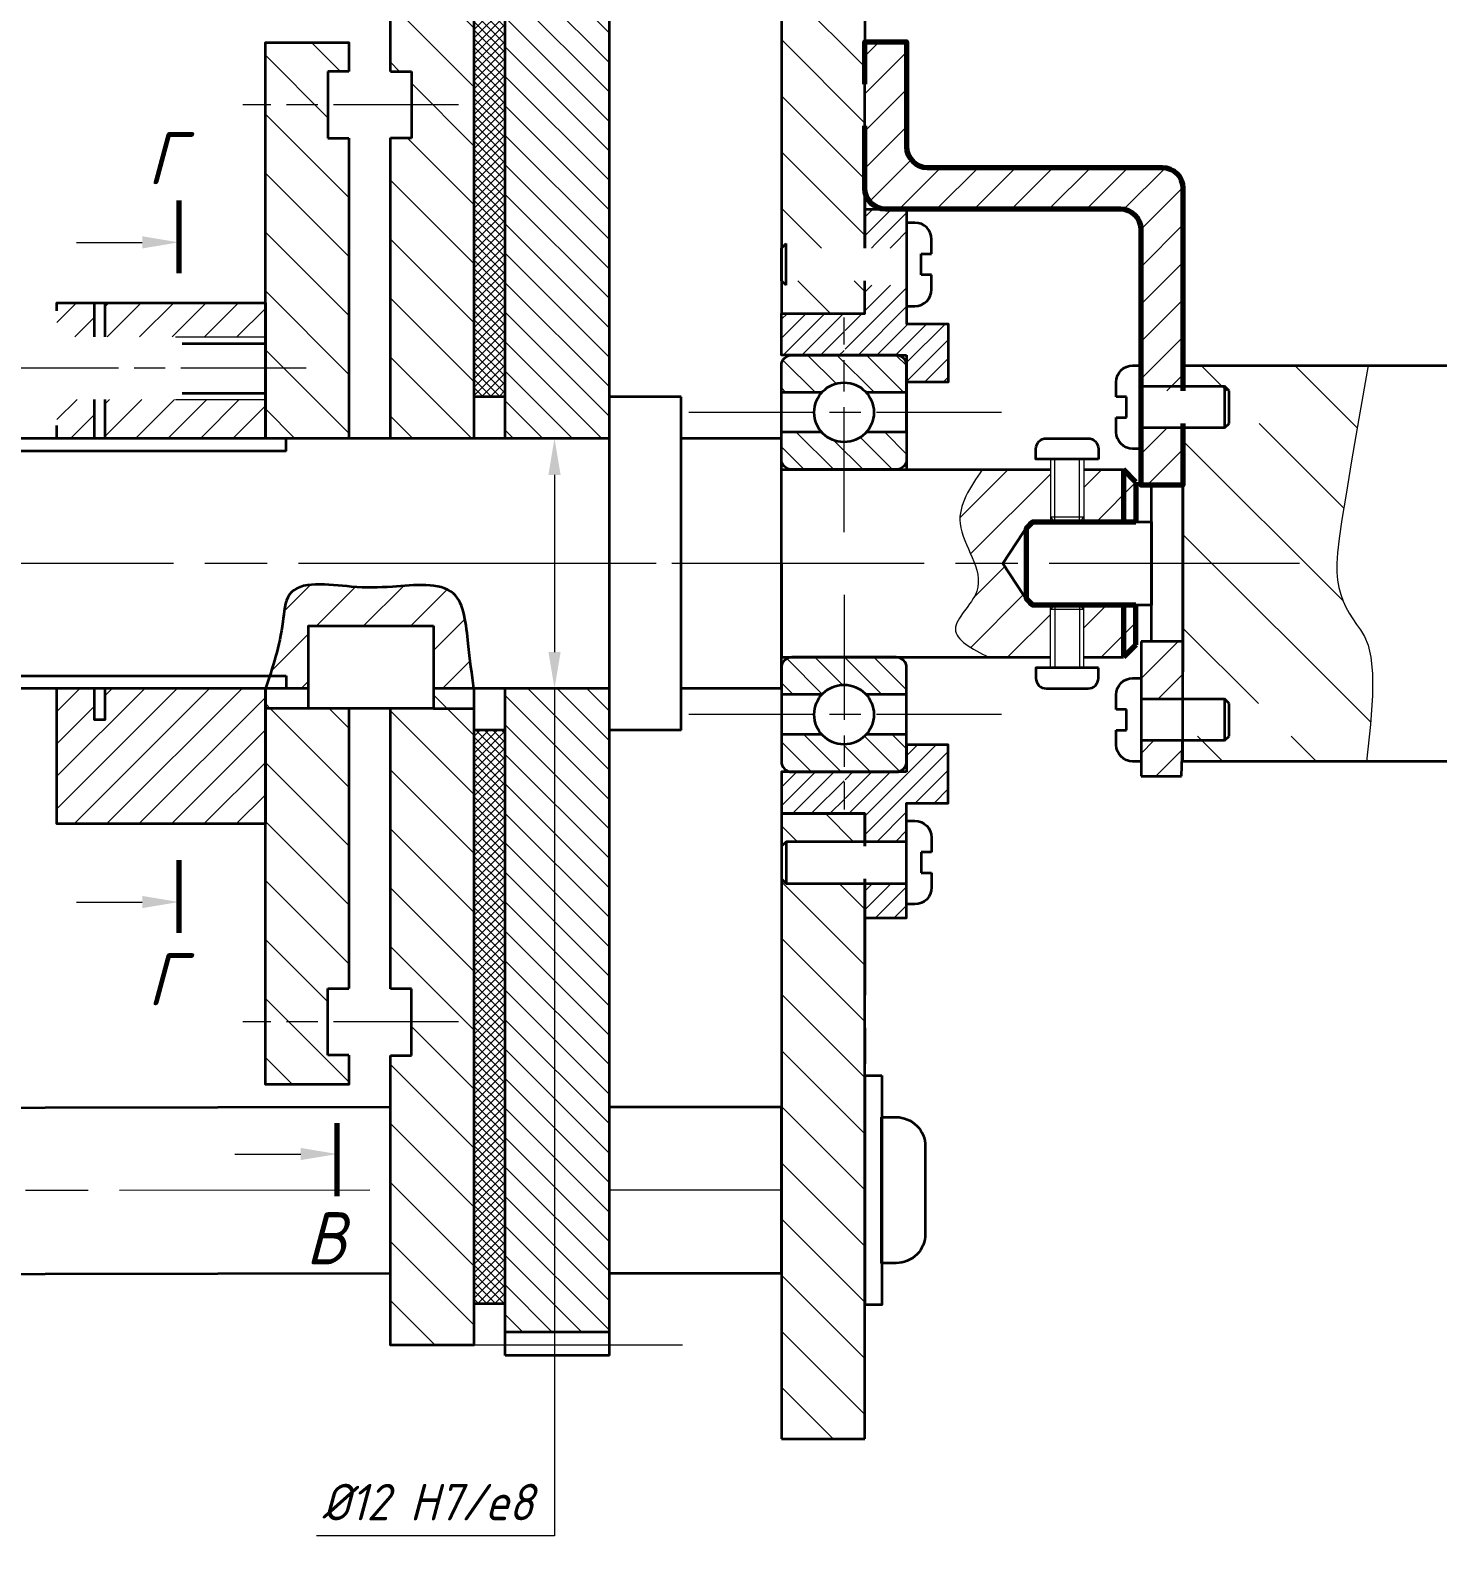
# Model space of a CAD drawing. Header units: millimetres. Extents: x -196 to 2000, y -99 to 952.
# Drawn here: x 336.8 to 471.8, y 205.1 to 351.5 of the extents above; entities that cross this region are included whole.
import ezdxf

# ---------------------------------------------------------------- set-up
doc = ezdxf.new("R2010")
doc.units = ezdxf.units.MM
doc.linetypes.add('AM_ISO08W050', pattern=[18, 12, -1.5, 3, -1.5])
doc.linetypes.add('AM_ISO08W050x2', pattern=[9, 6, -0.75, 1.5, -0.75])
for name, color, linetype, lineweight in [('AM_0', 7, 'Continuous', 35), ('AM_0N', 7, 'Continuous', 15), ('AM_4', 3, 'Continuous', 15), ('AM_4N', 3, 'Continuous', 15), ('AM_5', 3, 'Continuous', 15), ('AM_7', 4, 'AM_ISO08W050', 15), ('AM_8', 1, 'Continuous', 15), ('основные', 7, 'Continuous', 35), ('оч жирные', 7, 'Continuous', 70), ('тонкие', 2, 'Continuous', 15)]:
    doc.layers.add(name, color=color, linetype=linetype, lineweight=lineweight)
doc.styles.get("Standard").update_dxf_attribs({"font": 'geniso.shx', "oblique": 15})
doc.dimstyles.new('AM_GOST$0', dxfattribs={"dimtxt": 3.5, "dimasz": 3.5, "dimexe": 1, "dimexo": 1, "dimgap": 1.5, "dimtad": 1, "dimtoh": 1, "dimtxsty": 'Standard', "dimcen": 0, "dimclrd": 256, "dimclre": 256, "dimclrt": 2, "dimadec": 0, "dimazin": 2, "dimtp": 0.1, "dimtm": 0.1, "dimtfac": 0.71, "dimtmove": 0, "dimatfit": 3, "dimfxl": 1, "dimtolj": 1, "dimlwd": -1, "dimlwe": -1, "dimarcsym": 1})
pattern_1 = [(315, (-294.7180121127356, 1469.213407112766), (1.414213562373095, 1.414213562373095), [])]
pattern_2 = [(44.99999999999999, (-198.7417417440251, 257.127318987011), (-0.4490128060534577, 0.4490128060534578), [])]
pattern_3 = [(315, (-148.3722199672475, 257.127318987011), (0.7071067811865477, 0.7071067811865475), [])]
pattern_4 = [(315, (-274.5765616065398, 456.588294548216), (0.7071067811865477, 0.7071067811865475), [])]

# ---------------------------------------------------------------- blocks, each defined once
blk = doc.blocks.new('GENZOON8270P5')
at = {"layer": 'AM_8'}
h = blk.add_hatch(dxfattribs=at)
h.set_pattern_fill('ANSI31', color=256, scale=0.6, angle=270, style=0)
h.set_pattern_definition([(315, (-294.7180121127356, 1469.213407112766), (1.347038418160373, 1.347038418160373), [])])
h.paths.add_polyline_path([(51.62778003275253, 15.66081263605017), (51.62778003275253, 21.24382533795753), (51.62778003275253, 21.52731898701128), (51.62778003275253, 24.52731898701128), (51.62778003275253, 25.54591594820928), (51.62778003275253, 28.92731898701092), (51.62778003275253, 33.52731898701106), (47.62778003275253, 33.52731898701109), (47.62778003275253, 15.6608126360502), (47.85462274169095, 15.87731898699622), (47.85462274169095, 15.6608126360502)])
h.paths.add_polyline_path([(51.62778003275207, 52.52731898701154), (51.62778003275207, 63.52731898701109), (47.62778003275253, 63.52731898701109), (47.62778003275275, 52.52731898701154)])
h.paths.add_polyline_path([(51.62778003275253, 12.52731898701128), (51.62778003275253, 14.09382533794243), (47.85462274169095, 14.09382533794246), (47.85462274169095, 13.87731898699622), (47.62778003275253, 14.09382533794246), (47.62778003275253, 12.52731898701131)])
h.paths.add_polyline_path([(51.62778003275253, -41.4726810129887), (51.62778003275253, -21.75617466204268), (51.62778003275253, -16.25617466204247), (51.62778003275253, -14.82268101297362), (47.85462274169095, -14.82268101297359), (47.62778003275253, -14.60617466202757), (47.62778003275253, -20.18918736393471), (47.62778003275253, -41.4726810129887)])
h.paths.add_polyline_path([(51.62778003275253, -12.82268101297362), (51.62778003275253, -11.47268101298872), (47.62778003275253, -11.47268101298869), (47.62778003275253, -13.03918736391961), (47.85462274169095, -12.82268101297359)])
h.paths.add_polyline_path([(4.018718076483765, -41.47268101298847), (4.018718076483765, -29.57653150981584), (0.01871807648376489, -29.58335869461099), (0.01871807648376489, -35.03580210928432), (0.01871807648376489, -41.47268101298847)])
h.paths.add_polyline_path([(4.018718076483765, -29.57653150981584), (4.018718076483765, -22.45912078278481), (4.018718076483765, -21.45912116351769), (2.018721882820955, -21.45912116351769), (0.01871807648376489, -21.45912116351769), (0.01871807648376489, -29.58335869461099)])
h.paths.add_polyline_path([(4.018718076483765, -17.45912116351769), (4.018718076483765, -16.45912078278479), (4.018718076483765, -13.4695954177962), (0.01871807648376489, -13.4695954177962), (0.01871807648376489, -17.45912116351769), (2.018721882820955, -17.45912116351769)])
h.paths.add_polyline_path([(4.018718076483765, 14.5304045568123), (4.018718076483765, 18.5304041760794), (2.018721882820955, 18.5304041760794), (0.01871807648376489, 18.5304041760794), (0.01871807648376489, 14.5304045568123)])
h.paths.add_polyline_path([(2.018721882820955, 22.5304041760794), (4.018718076483765, 22.5304041760794), (4.018718076483765, 23.5304045568123), (4.018718076483765, 51.59044008330807), (0.01871807648376489, 51.59044008330807), (0.01871807648376489, 46.09044008330807), (0.01871807648376489, 22.5304041760794)])
h.paths.add_polyline_path([(4.018718076483765, 51.59044008330807), (4.018718076483765, 63.52731898701131), (0.01871807648376489, 63.52731898701131), (0.01871807648376489, 51.59044008330807)])
h = blk.add_hatch(dxfattribs=at)
h.set_pattern_fill('_U', color=256, scale=2, angle=315, style=0, pattern_type=0)
h.set_pattern_definition(pattern_1)
h.paths.add_polyline_path([(32.8817900471895, 6.527655426959882), (32.8817900471895, 38.02731898701131), (30.87778003275253, 38.02731898701131), (28.8817900471895, 38.02900500727105), (28.8817900471895, 24.13652421027655), (29.8817900471895, 24.13652421027655), (29.8817900471895, 20.9368257769338), (28.8817900471895, 20.93712837797239), (28.8817900471895, 6.527862594735325)])
h.paths.add_polyline_path([(29.8817900471895, -19.87847506398293), (29.8817900471895, -23.07817349732569), (28.8817900471895, -23.07817349732569), (28.8817900471895, -36.97099499272896), (32.8817900471895, -36.97099499272896), (32.8817900471895, -6.428517541635756), (30.94565712606345, -6.428517541635756), (28.8817900471895, -6.428517541635756), (28.8817900471895, -19.87847506398293)])
h.paths.add_polyline_path([(26.8817900471895, 6.527966178622819), (26.8817900471895, 20.93126126365337), (25.8817900471895, 20.93126126365337), (25.8817900471895, 22.52731898701131), (22.8817900471895, 22.52731898701131), (22.8817900471895, 6.528173346398262)])
h.paths.add_polyline_path([(25.8817900471895, -21.46896827406044), (25.8817900471895, -19.85846257770777), (26.8817900471895, -19.85846257770777), (26.8817900471895, -6.428517541635756), (24.94565712606345, -6.428517541635756), (22.8817900471895, -6.428517541635756), (22.8817900471895, -11.96966894588718), (22.8817900471895, -21.46896827406044)])
h.paths.add_polyline_path([(25.8817900471895, 22.52731898701131), (25.8817900471895, 24.13682577693385), (26.8817900471895, 24.13682577693362), (26.8817900471895, 25.52917535647543), (22.8817900471895, 25.52917535647543), (22.8817900471895, 22.52731898701131)])
h.paths.add_polyline_path([(26.8817900471895, -24.47082464352458), (26.8817900471895, -23.07791716653266, -0.1329712828690947), (26.80463374870578, -23.06402709098803), (26.56475976620845, -23.06402709098803, -0.1110807430999614), (26.50052855903687, -23.07847506398276, -0.1110807430998368), (26.43629735186528, -23.06402709098803), (26.19642336936749, -23.06402709098826, -0.1110807430996264), (26.13219216219613, -23.07847506398276, -0.1110807430995077), (26.06796095502477, -23.06402709098826), (25.8817900471895, -23.06402709098826), (25.8817900471895, -21.46896827406044), (22.8817900471895, -21.46896827406044), (22.8817900471895, -24.47082464352458)])
h = blk.add_hatch(dxfattribs=at)
h.set_pattern_fill('_U', color=256, angle=315, style=0, pattern_type=0)
h.set_pattern_definition(pattern_3)
h.paths.add_polyline_path([(34.37778003275253, 37.40231898701131), (34.37778003275253, 8.52731798199784), (34.3817900471895, 8.52731798199784), (34.38078769558706, 6.527621487891793), (39.37778003275253, 6.527318987011313), (39.37778003275253, 37.40231898701131)])
h = blk.add_hatch(dxfattribs=at)
h.set_pattern_fill('ANSI37', color=256, scale=0.091, angle=270, style=0)
h.set_pattern_definition([(315, (-294.7180121127356, 1469.213407112766), (0.2043008267543233, 0.2043008267543232), []), (44.99999999999999, (-294.7180121127356, 1469.213407112766), (-0.2043008267543232, 0.2043008267543233), [])])
h.paths.add_polyline_path([(34.37778003275253, 8.52731798199784), (34.37778003275253, 36.02731798199784), (32.8817900471895, 36.02731798199784), (32.8817900471895, 8.52731798199784)])
h.paths.add_polyline_path([(34.37778003275253, -34.97268000797523), (34.37778003275253, -7.472680007975214), (32.8817900471895, -7.472680007975214), (32.8817900471895, -34.97268000797523)])
h = blk.add_hatch(dxfattribs=at)
h.set_pattern_fill('ANSI31', color=256, scale=0.4, angle=360)
h.set_pattern_definition([(44.99999999999999, (-294.7180121127356, 1469.213407112766), (-0.8980256121069153, 0.8980256121069156), [])])
h.paths.add_polyline_path([(53.62778003275253, 21.52731898701128), (53.62778003275253, 25.54591594820928), (51.62778003275253, 25.54591594820928), (51.62778003275253, 21.52731898701128)])
edge = h.paths.add_edge_path()
edge.add_arc((63.88129630522758, 16.52731898701128), 1, 360, 450, ccw=False)
edge.add_line((64.88129630522758, 16.52731898701128), (64.88129630522735, 9.077318987011466))
edge.add_line((64.88129630522735, 9.077318987011466), (65.0351638186869, 8.810812636065265))
edge.add_line((65.0351638186869, 8.810812636065265), (66.88129630522735, 8.810812636065265))
edge.add_line((66.88129630522735, 8.810812636065265), (66.88129630522735, 18.52731898701128))
edge.add_arc((65.88129630522735, 18.52731898701128), 1, 360, 450)
edge.add_line((65.88129630522735, 19.52731898701128), (64.88129630522735, 19.52731898701128))
edge.add_line((64.88129630522758, 19.52731898701128), (54.62778003275253, 19.52731898701128))
edge.add_arc((54.62778003275253, 20.52731898701128), 1, 180, 270, ccw=False)
edge.add_line((53.62778003275253, 20.52731898701128), (53.62778003275253, 21.52731898701128))
edge.add_line((53.62778003275253, 21.52731898701128), (51.62778003275253, 21.52731898701128))
edge.add_line((51.62778003275253, 21.52731898701128), (51.62778003275253, 18.52731898701128))
edge.add_arc((52.62778003275253, 18.52731898701128), 1, 540, 630)
edge.add_line((52.62778003275253, 17.52731898701128), (63.88129630522758, 17.52731898701128))
h.paths.add_polyline_path([(66.88129630522735, 4.27731898700992), (66.88129630522735, 7.027318987011284), (64.9101638186869, 7.027318987011284), (64.88129630522735, 6.97731898701133), (64.88129630522735, 4.27731898700992)])
h.paths.add_polyline_path([(66.88129630522735, -5.972681012988716), (66.88129630522735, -3.22268101299008), (64.88129630522735, -3.222681012990307), (64.88129630522735, -5.922681012988534), (64.91016381868712, -5.972681012988716)])
h.paths.add_polyline_path([(66.81987480533894, -9.672681012990125), (66.87435756234026, -7.972681012988716), (64.9101638186869, -7.972681012988716), (64.88129630522735, -8.02268101298867), (64.88129630522735, -9.672681012990125)])
h = blk.add_hatch(dxfattribs=at)
h.set_pattern_fill('ANSI31', color=256, scale=0.2, angle=360, style=0)
h.set_pattern_definition(pattern_2)
h.paths.add_polyline_path([(53.62778003275253, 15.66081263605017), (53.62778003275253, 17.52731898701128), (51.62778003275253, 17.52731898701128), (51.62778003275253, 15.66081263605017)])
h.paths.add_polyline_path([(53.12778003275253, 10.52731898701128, -0.4142135623731056), (53.62778003275253, 10.02731898701128), (53.62778003275253, 9.22731898701133), (55.62778003275253, 9.22731898701133), (55.62778003275253, 12.02731898701128), (53.62778003275253, 12.02731898701128), (53.62778003275253, 12.52731898701128), (53.62778003275253, 13.87731898699619), (51.62778003275253, 13.87731898699619), (51.62778003275253, 12.52731898701128), (50.68099385543087, 12.52731898701128), (50.68099385543087, 10.52731898701128)])
h.paths.add_polyline_path([(53.62778003275253, 15.87731898699619), (53.62778003275253, 17.52731898701128), (51.62778003275253, 17.52731898701128), (51.62778003275253, 15.87731898699619)], flags=16)
h.paths.add_polyline_path([(50.62778003275253, 10.52731898701128), (50.62778003275253, 12.52731898701128), (47.62778003275253, 12.52731898701131), (47.62778003275253, 10.52731898701131)])
h.paths.add_polyline_path([(53.62778003275253, -12.82268101297362), (53.62778003275253, -11.47268101298872), (53.62778003275253, -10.97268101298872), (55.62778003275253, -10.97268101298872), (55.62778003275253, -8.172681012988534), (53.62778003275253, -8.172681012988534), (53.62778003275253, -8.972681012988716, -0.4142135623730951), (53.12778003275253, -9.472681012988716), (50.68099385543087, -9.472681012988716), (50.68099385543087, -11.47268101298872), (51.62778003275253, -11.47268101298872), (51.62778003275253, -12.82268101297362)])
h.paths.add_polyline_path([(53.62778003275253, -16.47268101298872), (53.62778003275253, -14.82268101297362), (51.62778003275253, -14.82268101297362), (51.62778003275253, -16.47268101298872)])
h.paths.add_polyline_path([(50.62778003275253, -11.47268101298872), (50.62778003275253, -9.472681012988716), (47.62778003275253, -9.472681012988687), (47.62778003275253, -11.47268101298869)])
h = blk.add_hatch(dxfattribs=at)
h.set_pattern_fill('ANSI31', color=256, scale=0.2, angle=360, style=0)
h.set_pattern_definition(pattern_2)
h.paths.add_polyline_path([(53.62778003275253, 16.87731898699619), (53.62778003275253, 17.52731898701128), (51.62778003275253, 17.52731898701128), (51.62778003275253, 15.87731898699619), (53.62778003275253, 15.87731898699619)])
h = blk.add_hatch(dxfattribs=at)
h.set_pattern_fill('_U', color=256, scale=1.1, angle=404.9999999999999, style=0, pattern_type=0)
h.set_pattern_definition([(44.99999999999999, (-294.7180121127356, 1469.213407112766), (-0.777817459305202, 0.7778174593052023), [])])
h.paths.add_polyline_path([(22.8817900471895, -11.96966894588718), (22.8817900471895, -5.47256337164913), (15.18511292619883, -5.472124657636641), (15.18511292619883, -6.969668945887179), (14.68511292619883, -6.969668945887179), (14.68511292619883, -5.472096157414626), (12.8817900471895, -5.471993367209961), (12.8817900471895, -11.96966894588718)])
h.paths.add_polyline_path([(22.8817900471895, 6.528173346398262), (22.8817900471895, 8.393004337701996), (20.57506504718958, 8.393004337701996), (15.18511292619883, 8.393004337701996), (15.18511292619883, 6.5285719722674)])
h.paths.add_polyline_path([(20.57506504718958, 11.393004337702), (22.8817900471895, 11.393004337702), (22.8817900471895, 13.03033105411282), (15.18511292619883, 13.03033105411282), (15.18511292619883, 11.393004337702)])
h.paths.add_polyline_path([(14.1317900471895, 11.393004337702), (14.68511292619883, 11.393004337702), (14.68511292619883, 13.03033105411282), (12.8817900471895, 13.03033105411282), (12.8817900471895, 11.393004337702), (13.82506504718958, 11.393004337702)])
h.paths.add_polyline_path([(14.68511292619883, 6.528597868239331), (14.68511292619883, 8.393004337701996), (14.1317900471895, 8.393004337701996), (13.82506504718958, 8.393004337701996), (12.8817900471895, 8.393004337701996), (12.8817900471895, 7.143004337701996), (12.8817900471895, 6.528691265836642)])
h = blk.add_hatch(dxfattribs=at)
h.set_pattern_fill('_U', color=256, angle=315, style=0, pattern_type=0)
h.set_pattern_definition(pattern_4)
edge = h.paths.add_edge_path()
edge.add_line((47.62778003275253, 10.02731898701131), (47.62778003275253, 8.734318987011193))
edge.add_line((47.62778003275253, 8.73431898701142), (49.56521191728893, 8.73431898701142))
edge.add_arc((50.62778003275253, 7.777318987011284), 1.429999999999985, 402.0077229335649, 497.9922770664336, ccw=False)
edge.add_line((51.69034814821634, 8.734318987011392), (53.62778003275253, 8.734318987011392))
edge.add_line((53.62778003275253, 8.734318987011392), (53.62778003275253, 10.02731898701128))
edge.add_arc((53.12778003275253, 10.02731898701128), 0.5, 360, 450.0000000000065)
edge.add_line((53.12778003275253, 10.52731898701128), (48.12778003275253, 10.52731898701128))
edge.add_arc((48.12778003275253, 10.02731898701131), 0.5, 450.0000000000065, 540.0000000000065)
h = blk.add_hatch(dxfattribs=at)
h.set_pattern_fill('ANSI31', color=256, angle=270)
h.set_pattern_definition([(315, (-294.7180121127356, 1469.213407112766), (2.245064030267289, 2.245064030267288), [])])
h.paths.add_polyline_path([(72.48129630522749, -6.189187363934735), (72.93364657441703, -6.972681012988716), (72.48129630522749, -7.756174662042696), (66.88129630522735, -7.756174662042696), (66.88129630522735, -8.97268101299008), (75.68085474506529, -8.97268101299008), (75.87734237789573, -7.202144067879345), (75.96657406697545, -5.814081458344191), (75.96564857717135, -4.752753761385094), (75.89166467334962, -3.962421554001622), (75.7617211203767, -3.387345413194481), (75.59291668311926, -2.97178591596392), (75.40235012644371, -2.660003639309963), (75.20712021521649, -2.396259160232859), (75.02184602841498, -2.133720335497202), (74.8512279014576, -1.861184140927463), (74.69748648387417, -1.576354832110866), (74.5628424251945, -1.276936664635997), (74.4495163749475, -0.9606338940905346), (74.35972898266346, -0.6251507760632933), (74.29570089787148, -0.2681915661417236), (74.25965277010118, 0.1125394800853599), (74.25480451751923, 0.530544465820384), (74.28837313284157, 1.044150929427786), (74.36857487742054, 1.722892768060746), (74.50362601260872, 2.636303878874031), (74.70174279975913, 3.853918159021504), (74.97114150022435, 5.445269505657478), (75.32003837535694, 7.479891815935588), (75.75664968650972, 10.02731898700992), (66.88129630522735, 10.02731898700992), (66.88129630522735, 8.810812636065265), (72.48129630522749, 8.810812636065265), (72.93364657441703, 8.027318987011284), (72.48129630522749, 7.243825337957304), (69.09511173175292, 7.243825337957304), (68.88129630522735, 7.027318987011284), (66.88129630522735, 7.027318987011284), (66.88129630522735, -5.972681012988716), (68.88129630522735, -5.972681012988716), (69.0951117317527, -6.189187363934735)])
h = blk.add_hatch(dxfattribs=at)
h.set_pattern_fill('_U', color=256, angle=315, style=0, pattern_type=0)
h.set_pattern_definition(pattern_4)
edge = h.paths.add_edge_path()
edge.add_line((53.62778003275253, 5.527318987011284), (53.62778003275253, 6.820318987011404))
edge.add_line((53.62778003275253, 6.820318987011404), (51.69034814821612, 6.820318987011404))
edge.add_arc((50.62778003275253, 7.777318987011284), 1.429999999999985, 222.0077229335649, 317.9922770664336, ccw=False)
edge.add_line((49.56521191728893, 6.820318987011404), (47.62778003275253, 6.820318987011404))
edge.add_line((47.62778003275253, 6.820318987011433), (47.62778003275253, 5.527318987011313))
edge.add_arc((48.12778003275253, 5.527318987011313), 0.5, 539.9999999999935, 629.9999999999935)
edge.add_line((48.12778003275253, 5.027318987011313), (53.12778003275253, 5.027318987011313))
edge.add_arc((53.12778003275253, 5.527318987011284), 0.5, 270.0000000000065, 359.9999999999935)
h = blk.add_hatch(dxfattribs=at)
h.set_pattern_fill('_U', color=256, scale=1.6, angle=404.9999999999999, style=0, pattern_type=0)
h.set_pattern_definition([(44.99999999999999, (-294.7180121127356, 1469.213407112766), (-1.131370849898476, 1.131370849898476), [])])
edge = h.paths.add_edge_path()
edge.add_spline(control_points=[(32.8817900471895, -5.472681012988687), (32.78591823033435, -4.782382603338647), (32.58020479537777, -3.301200107250224), (32.34049529663093, -0.2072850671333981), (29.14744815983181, -0.625297124098779), (26.84344901794884, -0.6565112171342662), (23.88258920505427, -0.1567142661688194), (23.71392914208582, -2.794728261981845), (23.35102151492583, -4.04853743118565), (23.08618891441392, -4.85920084840518)], knot_values=[0, 0, 0, 0, 2.179318556064203, 4.6761928660364, 7.613719441264471, 9.584308685235307, 12.59141023831982, 13.92497253109966, 16.56217540414318, 16.56217540414318, 16.56217540414318, 16.56217540414318], degree=3, periodic=0)
edge.add_spline(control_points=[(23.08618891441392, -4.85920084840518), (23.01908808377152, -5.064599234259958), (22.95045900208106, -5.268581440178195), (22.88182962665951, -5.472563373904677)], knot_values=[16.56217540414318, 16.56217540414318, 16.56217540414318, 16.56217540414318, 17.23036543441842, 17.23036543441842, 17.23036543441842, 17.23036543441842], degree=3, periodic=0)
edge.add_line((22.88182962665951, -5.472563373905132), (23.87839959890221, -5.472620178835768))
edge.add_line((23.87839959890221, -5.472620178835768), (24.94565712606345, -5.472681012988687))
edge.add_line((24.94565712606345, -5.472681012988687), (24.94565712606345, -2.472681012988687))
edge.add_line((24.94565712606345, -2.472681012988687), (30.94565712606345, -2.472681012988687))
edge.add_line((30.94565712606345, -2.472681012988687), (30.94565712606345, -5.472681012988687))
edge.add_line((30.94565712606345, -5.472681012988687), (32.8817900471895, -5.472681012988687))
h = blk.add_hatch(dxfattribs=at)
h.set_pattern_fill('_U', color=256, angle=315, style=0, pattern_type=0)
h.set_pattern_definition(pattern_4)
edge = h.paths.add_edge_path()
edge.add_arc((53.12778003275253, -4.472681012988716), 0.4999999999999432, 360.0000000000065, 450.0000000000065)
edge.add_line((53.12778003275253, -3.972681012988716), (48.12778003275253, -3.972681012988716))
edge.add_arc((48.12778003275253, -4.472681012988687), 0.5, 450, 540)
edge.add_line((47.62778003275253, -4.472681012988687), (47.62778003275253, -5.765681012988807))
edge.add_line((47.62778003275253, -5.76568101298858), (49.56521191728871, -5.76568101298858))
edge.add_arc((50.62778003275253, -6.722681012988716), 1.430000000000027, 402.0077229335664, 497.9922770664351, ccw=False)
edge.add_line((51.69034814821612, -5.765681012988608), (53.62778003275253, -5.765681012988608))
edge.add_line((53.62778003275253, -5.765681012988608), (53.62778003275253, -4.472681012988716))
h = blk.add_hatch(dxfattribs=at)
h.set_pattern_fill('_U', color=256, scale=2, angle=315, style=0, pattern_type=0)
h.set_pattern_definition(pattern_1)
h.paths.add_polyline_path([(30.94565712606345, -5.472681012988687), (30.94565712606345, -6.428517541635756), (32.8817900471895, -6.428517541635756), (32.8817900471895, -5.472681012988687)])
edge = h.paths.add_edge_path()
edge.add_spline(control_points=[(22.88182962665974, -5.472563373905103), (22.88181643350299, -5.472602586932965), (22.88180324034624, -5.472641799960854), (22.8817900471895, -5.472681012988687)], knot_values=[17.23036543441859, 17.23036543441859, 17.23036543441859, 17.23036543441859, 17.23049388576624, 17.23049388576624, 17.23049388576624, 17.23049388576624], degree=3, periodic=0)
edge.add_line((22.8817900471895, -5.472681012989369), (22.8817900471895, -6.428517541635756))
edge.add_line((22.8817900471895, -6.428517541635756), (24.94565712606345, -6.428517541635756))
edge.add_line((24.94565712606345, -6.428517541635756), (24.94565712606345, -5.472681012988687))
edge.add_line((24.94565712606345, -5.472681012988687), (22.88182962665974, -5.472563373905075))
h = blk.add_hatch(dxfattribs=at)
h.set_pattern_fill('_U', color=256, angle=315, style=0, pattern_type=0)
h.set_pattern_definition(pattern_3)
h.paths.add_polyline_path([(34.37778003275253, -36.3476810129887), (39.37778003275253, -36.3476810129887), (39.37778003275253, -5.472681012988687), (34.37778003275253, -5.472681012988687)])
h = blk.add_hatch(dxfattribs=at)
h.set_pattern_fill('_U', color=256, angle=315, style=0, pattern_type=0)
h.set_pattern_definition(pattern_4)
edge = h.paths.add_edge_path()
edge.add_line((49.56521191728871, -7.679681012988596), (47.62778003275253, -7.679681012988596))
edge.add_line((47.62778003275253, -7.679681012988567), (47.62778003275253, -8.972681012988687))
edge.add_arc((48.12778003275253, -8.972681012988687), 0.5000000000000568, 539.9999999999935, 629.9999999999935)
edge.add_line((48.12778003275253, -9.472681012988687), (53.12778003275253, -9.472681012988687))
edge.add_arc((53.12778003275253, -8.972681012988716), 0.5000000000000568, 270, 359.9999999999935)
edge.add_line((53.62778003275253, -8.972681012988716), (53.62778003275253, -7.679681012988596))
edge.add_line((53.62778003275253, -7.679681012988596), (51.69034814821634, -7.679681012988596))
edge.add_arc((50.62778003275253, -6.722681012988716), 1.430000000000027, 222.0077229335649, 317.9922770664351, ccw=False)
at = {"layer": 'AM_0'}
for p, q in [((34.37778003275253, 6.527318987011313), (34.37778003275253, 38.52731898701131)), ((39.37778003275253, -37.4726810129887), (39.37778003275253, 38.52731898701131)), ((42.81635561005487, 8.527318987011313), (39.37778003275253, 8.527318987011313)), ((39.37778003275253, -7.472681012988687), (39.37778003275253, 8.527318987011313)), ((42.81635561005487, -7.472681012988687), (42.81635561005487, 8.527318987011313)), ((39.37778003275253, -5.472681012988687), (39.37778003275253, 6.527318987011313)), ((47.62778003275253, 6.527318987011313), (42.81635561005487, 6.527318987011313)), ((34.37778003275253, -37.4726810129887), (34.37778003275253, -5.472681012988687)), ((47.62778003275253, -5.472681012988687), (42.81635561005487, -5.472681012988687)), ((42.81635561005487, -7.472681012988687), (39.37778003275253, -7.472681012988687)), ((39.37778003275253, -36.3476810129887), (34.37778003275253, -36.3476810129887)), ((39.37778003275253, -37.4726810129887), (34.37778003275253, -37.4726810129887))]:
    blk.add_line(p, q, dxfattribs=at)
at = {"layer": 'AM_0N'}
for p, q in [((59.82957729050645, 5.527318987010375), (60.5295772905065, 5.527318987010375)), ((60.5295772905065, 5.527318987010375), (60.5295772905065, 4.867026487010179)), ((60.5295772905065, 5.527318987010375), (62.1295772905064, 5.527318987010375)), ((62.1295772905064, 5.527318987010375), (62.82957729050645, 5.527318987010375)), ((62.1295772905064, 5.527318987010375), (62.1295772905064, 4.867026487010179)), ((60.5295772905065, 4.867026487010179), (60.5295772905065, 4.652318987010375)), ((60.5295772905065, 4.652318987010375), (60.5295772905065, 2.742026487010406)), ((62.1295772905064, 4.867026487010179), (62.1295772905064, 4.652318987010375)), ((62.1295772905064, 4.652318987010375), (62.1295772905064, 2.742026487010406)), ((60.5295772905065, 2.742026487010406), (60.74428479050653, 2.527318987010375)), ((62.1295772905064, 2.742026487010406), (60.5295772905065, 2.742026487010406)), ((61.91486979050637, 2.527318987010375), (60.74428479050653, 2.527318987010375)), ((62.1295772905064, 2.742026487010406), (61.91486979050637, 2.527318987010375)), ((60.5295772905065, -1.687388513006027), (60.74428479050653, -1.472681013005996)), ((60.5295772905065, -3.597681013005996), (60.5295772905065, -1.687388513006027)), ((62.1295772905064, -1.687388513006027), (60.5295772905065, -1.687388513006027)), ((61.91486979050637, -1.472681013005996), (60.74428479050653, -1.472681013005996)), ((62.1295772905064, -1.687388513006027), (61.91486979050637, -1.472681013005996)), ((62.1295772905064, -3.597681013005996), (62.1295772905064, -1.687388513006027)), ((60.5295772905065, -3.8123885130058), (60.5295772905065, -3.597681013005996)), ((62.1295772905064, -3.8123885130058), (62.1295772905064, -3.597681013005996)), ((60.5295772905065, -4.472681013005996), (60.5295772905065, -3.8123885130058)), ((62.1295772905064, -4.472681013005996), (62.1295772905064, -3.8123885130058)), ((59.82957729050645, -4.472681013005996), (60.5295772905065, -4.472681013005996)), ((60.5295772905065, -4.472681013005996), (62.1295772905064, -4.472681013005996)), ((62.1295772905064, -4.472681013005996), (62.82957729050645, -4.472681013005996))]:
    blk.add_line(p, q, dxfattribs=at)
at = {"layer": 'AM_4'}
for p, q in [((18.57506504718958, 11.393004337702), (22.8817900471895, 11.393004337702)), ((18.57506504718958, 8.393004337701996), (22.8817900471895, 8.393004337701996)), ((60.5295772905065, 2.742026487010406), (60.5295772905065, 2.527318987010148)), ((62.1295772905064, 2.742026487010406), (62.1295772905064, 2.527318987010602)), ((60.5295772905065, -1.687388513006027), (60.5295772905065, -1.472681012989852)), ((62.1295772905064, -1.687388513006027), (62.1295772905064, -1.472681012989398))]:
    blk.add_line(p, q, dxfattribs=at)
blk.add_lwpolyline([(75.75664968650995, 10.02731898701015), (75.32003837535694, 7.479891815935588), (74.97114150022435, 5.445269505657251), (74.70174279975913, 3.853918159021504), (74.50362601260872, 2.636303878874031), (74.36857487742054, 1.722892768060746), (74.28837313284157, 1.044150929427786), (74.25480451751923, 0.530544465820384), (74.25965277010118, 0.1125394800853599), (74.29570089787148, -0.2681915661417236), (74.35972898266346, -0.6251507760632933), (74.4495163749475, -0.9606338940905346), (74.5628424251945, -1.276936664635997), (74.69748648387417, -1.576354832110866), (74.8512279014576, -1.861184140927463), (75.02184602841498, -2.133720335497202), (75.20712021521649, -2.396259160232859), (75.40235012644371, -2.660003639309963), (75.59291668311926, -2.97178591596392), (75.7617211203767, -3.387345413194481), (75.89166467334962, -3.962421554001622), (75.96564857717135, -4.752753761385094), (75.96657406697545, -5.814081458344191), (75.87734237789573, -7.202144067879345), (75.68085474506529, -8.972681012989852)], dxfattribs=at)
at = {"layer": 'AM_4N'}
for p, q in [((60.74428479050653, 2.527318987010375), (60.74428479050653, 5.527318987010375)), ((61.91486979050637, 2.527318987010375), (61.91486979050637, 5.527318987010375)), ((60.74428479050653, -1.472681013005996), (60.74428479050653, -4.472681013005996)), ((61.91486979050637, -1.472681013005996), (61.91486979050637, -4.472681013005996))]:
    blk.add_line(p, q, dxfattribs=at)
at = {"layer": 'AM_7', "linetype": 'AM_ISO08W050x2'}
for p, q in [((32.14523258693339, 22.52731898701131), (21.79551454076818, 22.52731898701131)), ((50.62778003275253, 2.027318987011284), (50.62778003275253, 12.32377486040875)), ((24.83079138402604, 9.893004337701996), (6.635655626476819, 9.893004337701996)), ((58.18081543223207, 7.777318987011284), (43.18117227862967, 7.777318987011313)), ((50.62778003275253, 0.5273189870112844), (36.37778003275253, 0.5273189870113129)), ((50.62778003275253, -0.9726810129887156), (50.62778003275253, -11.26913688638618)), ((58.18081543223207, -6.722681012988716), (43.18117227862967, -6.722681012988687)), ((58.18081543223207, -6.722681012988716), (43.18117227862967, -6.722681012988687)), ((32.14523258693339, -21.46896827406044), (21.79551454076818, -21.46896827406044))]:
    blk.add_line(p, q, dxfattribs=at)
at = {"layer": 'AM_7'}
for p, q in [((72.47153196149202, 0.5273189870112844), (-130.6028885457281, 0.5359673785044379)), ((27.8817900471895, -29.53580210928455), (0.01871807648376489, -29.58335869461099)), ((47.62778003275253, -29.53580210928455), (39.37778003275253, -29.53580210928455)), ((42.87778003275253, -36.9726810129887), (30.87778003275253, -36.9726810129887))]:
    blk.add_line(p, q, dxfattribs=at)
at = {"layer": 'основные'}
for p, q in [((47.62778003275253, 33.52731898701109), (47.62778003275253, 12.52731898701131)), ((51.62778003275253, 28.92731898701092), (51.62778003275253, 23.52731898701128)), ((26.8817900471895, 24.13682577693362), (25.8817900471895, 24.13682577693385)), ((25.8817900471895, 24.13682577693385), (25.8817900471895, 20.93126126365337)), ((28.8817900471895, 24.13652421027655), (29.8817900471895, 24.13652421027655)), ((29.8817900471895, 24.13652421027655), (29.8817900471895, 20.9368257769338)), ((51.62778003275253, 21.24382533795753), (51.62778003275253, 15.66081263605017)), ((25.8817900471895, 20.93126126365337), (26.8817900471895, 20.93126126365337)), ((29.8817900471895, 20.9368257769338), (28.885208348579, 20.93712734359087)), ((47.62778003275253, 15.6608126360502), (47.85462274169095, 15.87731898699622)), ((47.62778003275253, 14.09382533794246), (47.62778003275253, 15.6608126360502)), ((47.85462274169095, 13.87731898699622), (47.85462274169095, 15.87731898699622)), ((54.32778003275257, 14.37731898699619), (54.32778003275257, 15.37731898699619)), ((54.32778003275257, 15.37731898699619), (54.82778003275257, 15.37731898699619)), ((47.85462274169095, 13.87731898699622), (47.62778003275253, 14.09382533794246)), ((51.62778003275253, 12.52731898701128), (51.62778003275253, 14.09382533795744)), ((54.82778003275257, 14.37731898699619), (54.32778003275257, 14.37731898699619)), ((47.62778003275253, 12.52731898701131), (51.62778003275253, 12.52731898701128)), ((18.8817900471895, 11.08627933770208), (22.8817900471895, 11.08627933770208)), ((53.12778003275253, 10.52731898701128), (51.62778003275253, 10.52731898701128)), ((53.12778003275253, 10.52731898701128), (53.62778003275253, 10.52731898701128)), ((53.62778003275253, 10.52731898701128), (53.62778003275253, 10.02731898701128)), ((53.62778003275253, 10.02731898701128), (53.62778003275253, 5.027318987011284)), ((53.62778003275253, 6.820318987011404), (53.62778003275253, 10.02731898701128)), ((55.62778003275253, 9.22731898701133), (53.62778003275253, 9.22731898701133)), ((64.88129630522735, 9.027318987011284), (68.88129630522735, 9.027318987011284)), ((68.88129630522735, 9.027318987011284), (68.88129630522735, 7.027318987011284)), ((69.09511173175292, 8.810812636065265), (68.88129630522735, 9.027318987011284)), ((69.09511173175292, 7.243825337957304), (69.09511173175292, 8.810812636065265)), ((18.8817900471895, 8.69972933770191), (22.8817900471895, 8.69972933770191)), ((34.3817900471895, 8.52731798199784), (32.8817900471895, 8.52731798199784)), ((34.38078754395792, 6.527318987011313), (34.3817900471895, 8.52731798199784)), ((49.56521191728893, 8.734318987011392), (47.62778003275253, 8.73431898701142)), ((53.62778003275253, 8.734318987011392), (51.69034814821634, 8.734318987011392)), ((64.18129630522753, 8.527318987011284), (63.68129630522753, 8.527318987011284)), ((64.18129630522753, 7.527318987011284), (64.18129630522753, 8.527318987011284)), ((63.68129630522753, 7.527318987011284), (64.18129630522753, 7.527318987011284)), ((49.56521191728893, 6.820318987011404), (47.62778003275253, 6.820318987011433)), ((53.62778003275253, 6.820318987011404), (51.69034814821612, 6.820318987011404)), ((68.88129630522735, 7.027318987011284), (64.88129630522735, 7.027318987011284)), ((68.88129630522735, 7.027318987011284), (69.09511173175292, 7.243825337957304)), ((23.87839955240406, 5.913088817457265), (-120.0131787227654, 5.922087362652064)), ((39.37778003275253, 6.527318987011313), (-119.0131787227654, 6.535522362652273)), ((23.87839959890221, 5.913947563350803), (23.8784328825509, 6.528644031039903)), ((47.62778003275253, -5.472681012988687), (47.62778003275253, 6.527318987011313)), ((47.62778003275253, 5.027318987011313), (60.5295772905065, 5.027318987011284)), ((62.1295772905064, 5.027318987011284), (64.02778003275262, 5.027318987011284)), ((58.24121279886367, 0.5279194786862433), (59.55122907591021, 2.52731898700992)), ((59.55122907591021, 2.52731898700992), (59.68129630522731, 2.52731898700992)), ((47.62778003275253, 0.5273189870113129), (47.62778003275253, -3.972681012988687)), ((58.24086610482846, 0.5273189870021895), (59.55122907591021, -1.47268101299008)), ((66.88129630522735, 0.5273189870099202), (66.88129630522735, -4.672681012989898)), ((59.68129630522731, -1.47268101299008), (59.55122907591021, -1.47268101299008)), ((66.88129630522735, -3.22268101299008), (64.88129630522735, -3.222681012990307)), ((64.88129630522735, -3.222681012990307), (64.88129630522735, -9.672681012990125)), ((47.62778003275253, -3.972681012988687), (60.5295772905065, -3.972681012988716)), ((62.1295772905064, -3.972681012988716), (64.02778003275262, -3.972681012988716)), ((-120.0131787227654, -4.851042637347973), (23.87839959890221, -4.859246012988251)), ((23.87839959890221, -4.859246012988478), (23.87839959890221, -5.47268101298846)), ((24.94565712606345, -5.472681012988687), (-118.9720929658242, -5.464477637347727)), ((32.8817900471895, -5.472681012988687), (30.94565712606345, -5.472681012988687)), ((39.37778003275253, -5.472681012988687), (31.3817900471895, -5.472681012988687)), ((49.56521191728871, -5.765681012988608), (47.62778003275253, -5.76568101298858)), ((53.62778003275253, -5.765681012988608), (51.69034814821612, -5.765681012988608)), ((24.94565712606345, -6.428517541635756), (22.8817900471895, -6.428517541635756)), ((30.94565712606345, -6.428517541635756), (32.8817900471895, -6.428517541635756)), ((64.18129630522753, -6.472681012988716), (63.68129630522753, -6.472681012988716)), ((64.18129630522753, -7.472681012988716), (64.18129630522753, -6.472681012988716)), ((64.88129630522735, -5.972681012988716), (68.88129630522735, -5.972681012988716)), ((68.88129630522735, -5.972681012988716), (68.88129630522735, -7.972681012988716)), ((69.0951117317527, -6.189187363934735), (68.88129630522735, -5.972681012988716)), ((69.0951117317527, -7.756174662042696), (69.0951117317527, -6.189187363934735)), ((34.3817900471895, -7.472680007975214), (32.8817900471895, -7.472680007975214)), ((49.56521191728893, -7.679681012988596), (47.62778003275253, -7.679681012988567)), ((53.62778003275253, -7.679681012988596), (51.69034814821634, -7.679681012988596)), ((63.68129630522753, -7.472681012988716), (64.18129630522753, -7.472681012988716)), ((68.88129630522735, -7.972681012988716), (64.88129630522735, -7.972681012988716)), ((66.81987480533894, -9.672681012990125), (66.88129630522735, -7.756174662042469)), ((68.88129630522735, -7.972681012988716), (69.0951117317527, -7.756174662042696)), ((53.62778003275253, -9.475573845368245), (53.07848828678925, -9.475573845368245)), ((53.62778003275253, -8.972681012988716), (53.62778003275253, -9.475573845368245)), ((64.88129630522735, -9.672681012990125), (66.81987480533894, -9.672681012990125)), ((47.62778003275253, -11.47268101298869), (47.62778003275253, -20.18918736393471)), ((51.62778003275253, -11.47268101298872), (47.62778003275253, -11.47268101298869)), ((51.62778003275253, -11.47268101298872), (51.62778003275253, -13.03918736391964)), ((51.62778003275253, -13.03918736391964), (51.62778003275253, -11.47268101298872)), ((47.85462274169095, -12.82268101297359), (47.62778003275253, -13.03918736391961)), ((47.62778003275253, -13.03918736391961), (47.62778003275253, -14.60617466202757)), ((53.62778003275253, -12.82268101297362), (47.85462274169095, -12.82268101297359)), ((47.85462274169095, -12.82268101297359), (47.85462274169095, -14.82268101297359)), ((54.82778003275234, -13.32268101297362), (54.32778003275234, -13.32268101297362)), ((54.32778003275234, -13.32268101297362), (54.32778003275234, -14.32268101297362)), ((47.62778003275253, -14.60617466202757), (47.85462274169095, -14.82268101297359)), ((51.62778003275253, -16.25617466204247), (51.62778003275253, -14.6061746620276)), ((51.62778003275253, -14.6061746620276), (51.62778003275253, -14.68918736393474)), ((54.32778003275234, -14.32268101297362), (54.82778003275234, -14.32268101297362)), ((47.85462274169095, -14.82268101297359), (53.62778003275253, -14.82268101297362)), ((51.62778003275253, -21.75617466204268), (51.62778003275253, -16.25617466204247)), ((25.8817900471895, -23.06402709098826), (25.8817900471895, -19.85846257770777)), ((25.8817900471895, -19.85846257770777), (26.8817900471895, -19.85846257770777)), ((29.8817900471895, -19.87847506398293), (28.8817900471895, -19.87847506398293)), ((29.8817900471895, -23.07817349732569), (29.8817900471895, -19.87847506398293)), ((47.62778003275253, -20.18918736393471), (47.62778003275253, -41.4726810129887)), ((51.62778003275253, -41.4726810129887), (51.62778003275253, -21.75617466204268)), ((26.8817900471895, -23.06402709098803), (25.8817900471895, -23.06402709098826)), ((28.8817900471895, -23.07817349732569), (29.8817900471895, -23.07817349732569)), ((32.8817900471895, -34.97268000797523), (34.37778003275253, -34.97268000797523)), ((47.62778003275253, -41.4726810129887), (51.62778003275253, -41.4726810129887))]:
    blk.add_line(p, q, dxfattribs=at)
for points in [[(28.8817900471895, 24.13652421027655), (28.8817900471895, 38.02900500727105), (32.8817900471895, 38.02900500727105), (32.8817900471895, 6.527670721990489)], [(22.8817900471895, 6.528212186770816), (22.8817900471895, 25.52917535647543), (26.8817900471895, 25.52917535647543), (26.8817900471895, 24.13682577693362)], [(51.62778003275253, 21.52731898701128), (51.62778003275253, 24.52731898701128)], [(51.62778003275253, 17.52731898701128), (51.62778003275253, 19.52731898701128), (51.62778003275253, 21.24382533795753)], [(26.8817900471895, 20.93126126365337), (26.8817900471895, 6.527995600858503)], [(28.8817900471895, 6.527887307902574), (28.8817900471895, 20.95127374992853)], [(47.62778003275253, 10.52731898701131), (47.62778003275253, 12.52731898701131), (51.62778003275253, 12.52731898701128), (51.62778003275253, 14.09382533794243)], [(12.8817900471895, 12.643004337702), (12.8817900471895, 13.03033105411282), (22.8817900471895, 13.03033105411282), (22.8817900471895, 6.528212186770816)], [(14.68511292619883, 11.393004337702), (14.68511292619883, 13.03033105411282), (15.18511292619883, 13.03033105411282), (15.18511292619883, 11.393004337702)], [(66.88129630522735, 8.810812636065265), (66.88129630522735, 10.02731898700992), (89.88129630522735, 10.02731898700992), (89.88129630522735, -8.97268101299008), (66.88129630522735, -8.97268101299008), (66.88129630522735, 7.243825337957304)], [(14.68511292619883, 6.52980050976339), (14.68511292619883, 8.393004337701996)], [(15.18511292619883, 8.393004337701996), (15.18511292619883, 6.529773436524238)], [(12.8817900471895, 6.528753651551142), (12.8817900471895, 7.143004337701996)], [(64.62778003274866, 2.527318987011284), (65.38129630522735, 2.52731898700992), (65.38129630522735, -1.47268101299008), (64.62778003275639, -1.472681012988716)], [(22.8817900471895, -5.472681012988687), (22.8817900471895, -11.96966894588718), (12.8817900471895, -11.96966894588718), (12.8817900471895, -5.472681012988687)], [(15.18511292619883, -5.47268101298846), (15.18511292619883, -6.969668945887179), (14.68511292619883, -6.969668945887179), (14.68511292619883, -5.47268101298846)], [(26.8817900471895, -23.06402709098803), (26.8817900471895, -24.47082464352458), (22.8817900471895, -24.47082464352458), (22.8817900471895, -5.472681012988687)], [(32.8817900471895, -5.472681012988687), (32.8817900471895, -36.97099499272896), (28.8817900471895, -36.97099499272896), (28.8817900471895, -23.07817349732569)], [(26.8817900471895, -6.428517541635756), (26.8817900471895, -19.85846257770777)], [(28.8817900471895, -19.87847506398293), (28.8817900471895, -6.428517541635756)], [(47.62778003275253, -9.472681012988687), (47.62778003275253, -11.47268101298869), (51.62778003275253, -11.47268101298872), (51.62778003275253, -13.03918736391964)], [(51.62778003275253, -16.47268101298872), (51.62778003275253, -18.47268101298872), (51.62778003275253, -20.18918736393474)], [(51.62778003275253, -21.75617466204268), (51.62778003275253, -23.4726810129887)], [(28.8817900471895, -33.53580210928341), (4.018718076483765, -33.58335869461099), (4.018718076483765, -25.58335869461099), (28.8817900471895, -25.53580210928341)], [(39.37778003275253, -25.53580210928341), (47.61409255135936, -25.53580210928341), (47.61409255135936, -33.53580210928341), (39.37778003275253, -33.53580210928341)]]:
    blk.add_lwpolyline(points, dxfattribs=at)
for points in [[(51.62778003275253, 15.66081263605017), (51.62778003275253, 17.52731898701128), (53.62778003275253, 17.52731898701128), (53.62778003275253, 12.52731898701128), (53.62778003275253, 12.02731898701128), (55.62778003275253, 12.02731898701128), (55.62778003275253, 9.22731898701133), (53.62778003275253, 9.22731898701133), (53.62778003275253, 10.02731898701128, 0.4142135623730825), (53.12778003275253, 10.52731898701128), (47.62778003275253, 10.52731898701131), (47.62778003275253, 12.52731898701131)], [(54.82778003275257, 15.37731898699619), (54.82778003275257, 16.07731898699623, 0.414213562373095), (54.02778003275262, 16.87731898699619), (53.62778003275253, 16.87731898699619), (53.62778003275253, 12.87731898699619), (54.02778003275262, 12.87731898699619, 0.414213562373095), (54.82778003275257, 13.67731898699637), (54.82778003275257, 14.37731898699619)], [(47.62778003275253, 5.527318987011313), (47.62778003275253, 10.02731898701131, -0.4142135623730692), (48.12778003275253, 10.52731898701131), (53.12778003275253, 10.52731898701128, -0.4142135623730552), (53.62778003275253, 10.02731898701128), (53.62778003275253, 5.527318987011284, -0.4142135623730951), (53.12778003275253, 5.027318987011284), (48.12778003275253, 5.027318987011313, -0.4142135623730951), (47.62778003275253, 5.527318987011313, -1.655741125145663)], [(63.68129630522753, 8.527318987011284), (63.68129630522753, 9.22731898701133, -0.414213562373095), (64.48129630522749, 10.02731898701128), (64.88129630522735, 10.02731898701128), (64.88129630522735, 6.027318987011284), (64.48129630522749, 6.027318987011284, -0.414213562373095), (63.68129630522753, 6.827318987011466), (63.68129630522753, 7.527318987011284)], [(47.62778003275253, -4.472681012988687), (47.62778003275253, -8.972681012988687, 0.4142135623730692), (48.12778003275253, -9.472681012988687), (53.12778003275253, -9.472681012988716, 0.4142135623730552), (53.62778003275253, -8.972681012988716), (53.62778003275253, -4.472681012988716, 0.4142135623730951), (53.12778003275253, -3.972681012988716), (48.12778003275253, -3.972681012988687, 0.4142135623730951), (47.62778003275253, -4.472681012988687, 1.655741125145663)], [(63.68129630522753, -6.472681012988716), (63.68129630522753, -5.77268101298867, -0.414213562373095), (64.48129630522749, -4.972681012988716), (64.88129630522735, -4.972681012988716), (64.88129630522735, -8.972681012988716), (64.48129630522749, -8.972681012988716, -0.414213562373095), (63.68129630522753, -8.172681012988534), (63.68129630522753, -7.472681012988716)], [(51.62778003275253, -14.6061746620276), (51.62778003275253, -16.47268101298872), (53.62778003275253, -16.47268101298872), (53.62778003275253, -11.47268101298872), (53.62778003275253, -10.97268101298872), (55.62778003275253, -10.97268101298872), (55.62778003275253, -8.172681012988534), (53.62778003275253, -8.172681012988534), (53.62778003275253, -8.972681012988716, -0.4142135623730825), (53.12778003275253, -9.472681012988716), (47.62778003275253, -9.472681012988687), (47.62778003275253, -11.47268101298869)], [(54.82778003275234, -14.32268101297362), (54.82778003275234, -15.02268101297366, -0.414213562373095), (54.02778003275262, -15.82268101297362), (53.62778003275253, -15.82268101297362), (53.62778003275253, -11.82268101297362), (54.02778003275262, -11.82268101297362, -0.414213562373095), (54.82778003275234, -12.62268101297357), (54.82778003275234, -13.32268101297362)]]:
    blk.add_lwpolyline(points, format="xyb", dxfattribs=at)
for points in [[(62.82957729050645, 5.527318987010375), (59.82957729050645, 5.527318987010375), (59.82957729050645, 6.027318987010375, -0.414213562373095), (60.32957729050645, 6.527318987010375), (62.32957729050645, 6.527318987010375, -0.414213562373095), (62.82957729050645, 6.027318987010375)], [(62.82957729050645, -4.472681013005996), (59.82957729050645, -4.472681013005996), (59.82957729050645, -4.972681013005996, 0.414213562373095), (60.32957729050645, -5.472681013005996), (62.32957729050645, -5.472681013005996, 0.414213562373095), (62.82957729050645, -4.972681013005996)], [(52.42778003275248, -26.03580210928455), (53.12778003275253, -26.03580210928455, -0.414213562373095), (54.52778003275262, -27.43580210928441), (54.52778003275262, -31.63580210928468, -0.414213562373095), (53.12778003275253, -33.03580210928455), (52.42778003275248, -33.03580210928455)]]:
    blk.add_lwpolyline(points, format="xyb", close=True, dxfattribs=at)
for points in [[(66.88129630522735, 4.27731898700992), (66.88129630522735, -3.22268101299008), (65.38129630522735, -3.22268101299008), (65.38129630522735, 4.27731898700992)], [(30.94565712606345, -2.472681012988687), (30.94565712606345, -6.428517541635756), (24.94565712606345, -6.428517541635756), (24.94565712606345, -2.472681012988687)], [(52.43540557641563, -24.03580210928455), (52.43540557641563, -35.03580210928455), (51.63540557641545, -35.03580210928455), (51.63540557641545, -24.03580210928455)]]:
    blk.add_lwpolyline(points, close=True, dxfattribs=at)
for centre in [(50.62778003275253, 7.777318987011284), (50.62778003275253, -6.722681012988716)]:
    blk.add_circle(centre, 1.430000000000007, dxfattribs=at)
blk.add_arc((53.12778003275253, 10.02731898701128), 0.5, 0, 90, dxfattribs=at)
blk.add_arc((53.12778003275253, 10.02731898701128), 0.5, 0, 90, dxfattribs=at)
blk.add_spline([(32.8817900471895, -5.472681012988687), (32.60687824754359, -3.310771470195277), (31.89580934272635, -0.917288164968113), (28.97684600009529, -0.5875680040023781), (27.00625675612446, -0.5875680040023781), (24.02444426257421, -0.9767389225855823), (23.71533135629488, -2.27398122836189), (22.8817900471895, -5.472681012988687)], degree=3, dxfattribs=at)
at = {"layer": 'оч жирные'}
for p, q in [((64.62778003275253, 4.427318987011375), (64.02778003275262, 5.027318987011284)), ((64.02778003275262, 5.027318987011284), (64.02778003275262, 2.527318987010148)), ((64.62778003275253, 4.427318987011375), (64.62778003274866, 2.527318987011284)), ((64.02778003275262, -1.472681012989852), (64.02778003275262, -3.972681012988716)), ((64.62778003275253, -3.372681012988579), (64.62778003275253, -1.472681012988716)), ((64.62778003275253, -3.372681012988579), (64.02778003275262, -3.972681012988716))]:
    blk.add_line(p, q, dxfattribs=at)
for points in [[(51.62778003275253, 23.52731898701128), (51.62778003275253, 25.54591594820928), (53.62778003275253, 25.54591594820928), (53.62778003275253, 20.52731898701128, 0.414213562373095), (54.62778003275253, 19.52731898701128), (64.88129630522758, 19.52731898701128), (65.88129630522735, 19.52731898701128, -0.414213562373095), (66.88129630522735, 18.52731898701128), (66.88129630522735, 8.810812636065265)], [(66.88129630522735, 7.243825337957304), (66.88129630522735, 4.27731898700992), (64.88129630522735, 4.27731898700992), (64.88129630522758, 16.52731898701128, 0.4142135623730988), (63.88129630522758, 17.52731898701128), (52.62778003275253, 17.52731898701128, -0.414213562373095), (51.62778003275253, 18.52731898701128), (51.62778003275253, 21.52731898701128)]]:
    blk.add_lwpolyline(points, format="xyb", dxfattribs=at)
for points in [[(59.38129630522735, -0.3566556092098665), (59.38129630522735, 2.227318987009966), (59.68129630522731, 2.52731898700992), (64.62778003275253, 2.527318987011284)], [(64.62778003275639, -1.472681012988716), (59.68129630522731, -1.47268101299008), (59.38129630522735, -1.172681012989898), (59.38129630522735, -0.3566556092098665)]]:
    blk.add_lwpolyline(points, dxfattribs=at)
at = {"layer": 'тонкие'}
blk.add_spline([(57.25855124083591, 5.027318987011284), (56.19202844627262, 2.442854009568435), (56.99192031965026, -0.8031843586238949), (55.96983616031457, -2.626301186452139), (57.56962079724917, -3.972681012988716)], degree=3, dxfattribs=at)
blk = doc.blocks.new('*D53')
at = {"layer": 'AM_5', "linetype": 'ByBlock', "transparency": 16777216}
for p, q in [((391.3634348479961, 312.3636829526974), (386.0977066214406, 312.3636829526974)), ((387.0977066214406, 308.8636829526974), (387.0977066214406, 291.8636829526974)), ((391.3634348479961, 288.3636829526974), (386.0977066214406, 288.3636829526974)), ((387.0977066214406, 288.3636829526974), (387.0977066214406, 207.0479001271372)), ((387.0977066214406, 207.0479001271372), (364.2571622771426, 207.0479001271372))]:
    blk.add_line(p, q, dxfattribs=at)
at = {"layer": 'AM_5', "transparency": 16777216}
for points in [[(386.5143732881073, 308.8636829526974), (387.6810399547739, 308.8636829526974), (387.0977066214406, 312.3636829526974)], [(386.5143732881073, 291.8636829526974), (387.6810399547739, 291.8636829526974), (387.0977066214406, 288.3636829526974)]]:
    blk.add_solid(points, dxfattribs=at)
at = {"layer": 'Defpoints', "color": 0, "transparency": 16777216}
for p in [(392.3634348479961, 312.3636829526974), (387.0977066214406, 288.3636829526974), (392.3634348479961, 288.3636829526974)]:
    blk.add_point(p, dxfattribs=at)
at = {"layer": 'AM_5', "color": 2, "transparency": 16777216, "insert": (374.9274344492916, 210.298244615326), "char_height": 3.5, "attachment_point": 5}
blk.add_mtext('\\A1;%%C12{}{\\C2; H7/e8}', dxfattribs=at)

msp = doc.modelspace()

# ---------------------------------------------------------------- hatches: boundary and pattern name
at = {"layer": 'AM_8'}
h = msp.add_hatch(dxfattribs=at)
h.set_pattern_fill('ANSI31', color=256)
h.set_pattern_definition([(45, (0, 0), (-2.245064030267288, 2.245064030267288), [])])
edge = h.paths.add_edge_path()
edge.add_line((434.6670293635038, 308.6136829526955), (434.6670293635038, 309.0430979526951))
edge.add_line((434.6670293635038, 309.0430979526951), (434.6670293635038, 309.3636829526973))
edge.add_line((434.6670293635038, 309.3636829526973), (428.1249772641627, 309.3636829526973))
edge.add_spline(control_points=[(428.1249772641627, 309.3636829526973), (426.9683861063174, 307.6686374491749), (424.9977772210485, 304.7806059200393), (426.9076366834724, 301.6493253256194), (427.3839530441485, 300.3650102705002)], knot_values=[0, 0, 0, 0, 2.795877338323656, 4.763637252153319, 4.763637252153319, 4.763637252153319, 4.763637252153319], degree=3, periodic=0)
edge.add_line((427.3839530441485, 300.3650102705002), (430.090307638653, 300.3648950141622))
edge.add_line((430.090307638653, 300.3648950141622), (432.7103329343113, 304.3636829526945))
edge.add_line((432.7103329343113, 304.3636829526945), (432.9704673929455, 304.3636829526945))
edge.add_line((432.9704673929455, 304.3636829526945), (434.6670293635038, 304.363682952695))
edge.add_line((434.6670293635038, 304.363682952695), (434.6670293635038, 304.7930979526955))
edge.add_line((434.6670293635038, 304.7930979526955), (434.6670293635038, 308.6136829526955))
edge = h.paths.add_edge_path()
edge.add_line((434.6670293635038, 295.9342679526627), (434.6670293635038, 296.363682952695))
edge.add_line((434.6670293635038, 296.363682952695), (432.9704673929455, 296.3636829526945))
edge.add_line((432.9704673929455, 296.3636829526945), (432.7103329343113, 296.3636829526945))
edge.add_line((432.7103329343113, 296.3636829526945), (430.0888128301959, 300.364895077822))
edge.add_line((430.0888128301959, 300.364895077822), (427.3839530441485, 300.3650102705002))
edge.add_spline(control_points=[(427.3839530441485, 300.3650102705002), (427.7168780793151, 299.4673282461337), (428.1709244052891, 297.2167648758237), (423.9562872432303, 293.8298786130715), (427.1499517531303, 292.1858622361345), (428.7471163769892, 291.3636829526973)], knot_values=[4.763637252153319, 4.763637252153319, 4.763637252153319, 4.763637252153319, 6.139018390817901, 8.229092790612192, 10.32003743882186, 10.32003743882186, 10.32003743882186, 10.32003743882186], degree=3, periodic=0)
edge.add_line((428.7471163769893, 291.3636829526973), (434.6670293635038, 291.3636829526973))
edge.add_line((434.6670293635038, 291.3636829526973), (434.6670293635038, 291.6842679526631))
edge.add_line((434.6670293635038, 291.6842679526631), (434.6670293635038, 292.1136829526627))
edge.add_line((434.6670293635038, 292.1136829526627), (434.6670293635038, 295.9342679526627))
h.paths.add_polyline_path([(441.6634348479961, 309.3636829526973), (437.8670293635037, 309.3636829526973), (437.8670293635037, 309.0430979526951), (437.8670293635037, 308.6136829526955), (437.8670293635037, 304.7930979526955), (437.8670293635037, 304.3636829526959), (441.6634348479961, 304.3636829526969)])
h.paths.add_polyline_path([(442.8634348479959, 308.1636829526975), (441.6634348479961, 309.3636829526973), (441.6634348479961, 304.3636829526969), (442.8634348479882, 304.3636829526973)])
h.paths.add_polyline_path([(441.6634348479961, 296.3636829526969), (437.8670293635037, 296.3636829526959), (437.8670293635037, 295.9342679526627), (437.8670293635037, 292.1136829526627), (437.8670293635037, 291.6842679526631), (437.8670293635037, 291.3636829526973), (441.6634348479961, 291.3636829526973)])
h.paths.add_polyline_path([(442.8634348479959, 296.3636829526973), (441.6634348479961, 296.3636829526969), (441.6634348479961, 291.3636829526973), (442.8634348479959, 292.5636829526975)])

# ---------------------------------------------------------------- linework, layer by layer
at = {"layer": 'AM_5'}
for p, q in [((341.2455816502649, 331.1758558670088), (347.5647298768699, 331.1758558670088)), ((341.2455816502649, 267.8760229883162), (347.5647298768699, 267.8760229883162)), ((356.434351760525, 243.6950834706564), (362.7534999871301, 243.6950834706564))]:
    msp.add_line(p, q, dxfattribs=at)
at = {"layer": 'AM_5', "linetype": 'Continuous'}
for points in [[(347.5647298768699, 330.5925225360088), (347.5647298768699, 331.7591891980088), (351.0647298768699, 331.1758558670088)], [(347.5647298768699, 267.2926896573162), (347.5647298768699, 268.4593563193162), (351.0647298768699, 267.8760229883162)], [(362.7534999871301, 244.2784168016564), (362.7534999871301, 243.1117501396564), (366.2534999871301, 243.6950834706564)]]:
    msp.add_trace(points, dxfattribs=at)
at = {"layer": 'оч жирные'}
for p, q in [((351.0647298768699, 335.2062683821044), (351.0647298768699, 328.2062683821044)), ((351.0647298768699, 271.9064355034118), (351.0647298768699, 264.9064355034118)), ((366.2534999871301, 239.6646709555608), (366.2534999871301, 246.6646709555608))]:
    msp.add_line(p, q, dxfattribs=at)

# ---------------------------------------------------------------- block references
at = {"layer": 'AM_0', "xscale": 2, "yscale": 2, "zscale": 2}
msp.add_blockref('GENZOON8270P5', (313.6078747824909, 299.3090449786747), dxfattribs=at)

# ---------------------------------------------------------------- texts
at = {"layer": 'основные', "char_height": 5}
for s, insert, attachment_point in [('Г', (348.0674053961467, 341.7553563666905), 1), ('Г', (348.0674053961467, 262.9720377979238), 1), ('В', (363.2561755064069, 233.1155829709747), 7)]:
    msp.add_mtext(s, dxfattribs=dict(at, insert=insert, attachment_point=attachment_point))

# ---------------------------------------------------------------- dimensions: what is measured, and where the dimension line sits
at = {"layer": 'AM_5'}
dim = msp.add_linear_dim(base=(387.0977066214406, 288.3636829526974), p1=(392.3634348479959, 312.3636829526973), p2=(392.3634348479959, 288.3636829526973), angle=90.00000000000001, text='%%C12{}{\\C2; H7/e8}', dimstyle='AM_GOST$0', override={"dimtdec": 3}, dxfattribs=at)
dim.commit()
dim.dimension.update_dxf_attribs({"geometry": '*D53', "text_midpoint": (374.9274344492916, 207.0479001271371), "dimtype": 160})

doc.saveas('drawing.dxf')
